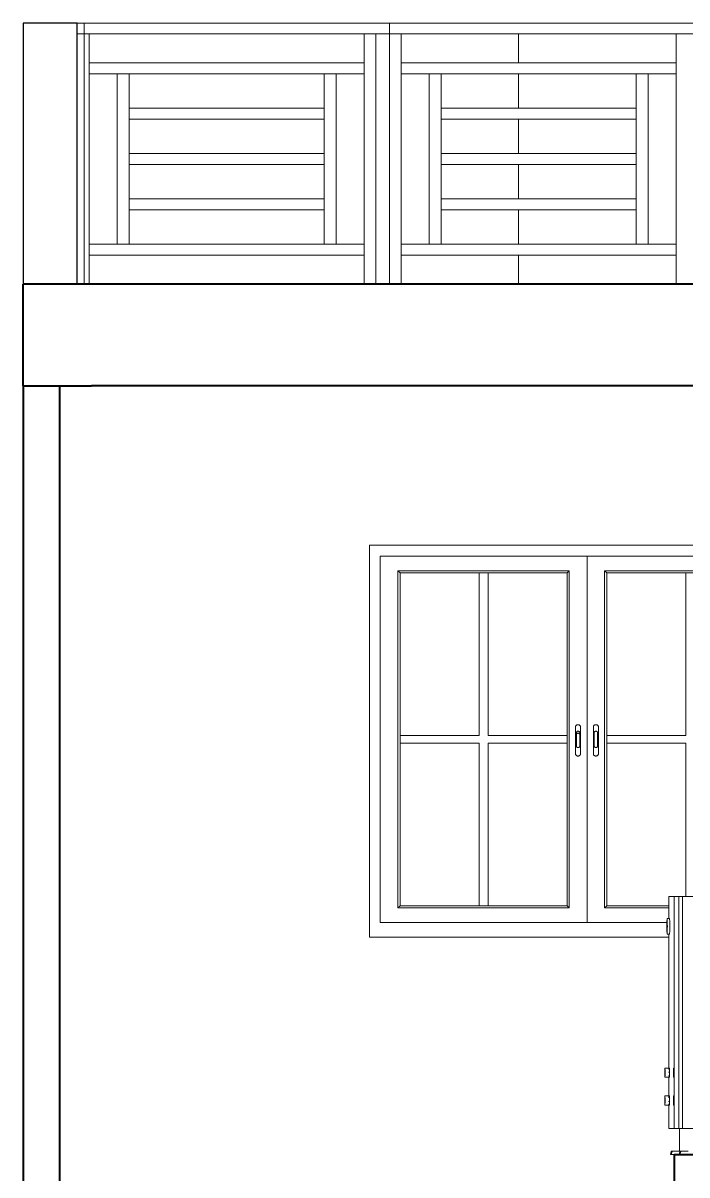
# Model space of a CAD drawing. Header units: inches. Extents: x 135267 to 147066, y -21506 to -19082.
# Drawn here: x 144504.4 to 144595.9, y -20381.4 to -20222.6 of the extents above; entities that cross this region are included whole.
import ezdxf

# ---------------------------------------------------------------- set-up
doc = ezdxf.new("R2010")
doc.units = ezdxf.units.IN
doc.header["$LTSCALE"] = 0.5
doc.header["$MEASUREMENT"] = 0
for name, color, linetype, lineweight in [('PARAPET', 50, 'Continuous', 13), ('wall', 1, 'Continuous', 40), ('wall light', 6, 'Continuous', 25), ('window', 4, 'Continuous', 13)]:
    doc.layers.add(name, color=color, linetype=linetype, lineweight=lineweight)

msp = doc.modelspace()

# ---------------------------------------------------------------- linework, layer by layer
at = {"layer": 'PARAPET'}
for p, q in [((144512.81, -20222.61), (144511.86, -20222.61)), ((144554.88, -20222.61), (144512.81, -20222.61)), ((144512.81, -20258.61), (144512.81, -20222.61)), ((144554.88, -20258.61), (144554.88, -20222.61)), ((144640.92, -20222.61), (144554.88, -20222.61)), ((144511.86, -20224.11), (144513.5, -20224.11)), ((144513.5, -20224.11), (144551.39, -20224.11)), ((144513.5, -20258.61), (144513.5, -20224.11)), ((144554.88, -20224.11), (144551.39, -20224.11)), ((144551.39, -20258.61), (144551.39, -20224.11)), ((144553.03, -20258.61), (144553.03, -20224.11)), ((144556.52, -20224.11), (144554.88, -20224.11)), ((144556.52, -20258.61), (144556.52, -20224.11)), ((144556.52, -20224.11), (144572.68, -20224.11)), ((144572.68, -20228.11), (144572.68, -20224.11)), ((144572.68, -20224.11), (144597.9, -20224.11)), ((144594.41, -20258.61), (144594.41, -20224.11)), ((144551.39, -20228.11), (144513.5, -20228.11)), ((144594.41, -20228.11), (144556.52, -20228.11)), ((144513.5, -20229.61), (144547.54, -20229.61)), ((144517.35, -20253.11), (144517.35, -20229.61)), ((144518.99, -20253.11), (144518.99, -20229.61)), ((144545.9, -20253.11), (144545.9, -20229.61)), ((144547.54, -20253.11), (144547.54, -20229.61)), ((144547.54, -20229.61), (144551.39, -20229.61)), ((144556.52, -20229.61), (144590.56, -20229.61)), ((144560.37, -20253.11), (144560.37, -20229.61)), ((144562.01, -20253.11), (144562.01, -20229.61)), ((144572.68, -20234.36), (144572.68, -20229.61)), ((144588.92, -20253.11), (144588.92, -20229.61)), ((144590.56, -20253.11), (144590.56, -20229.61)), ((144590.56, -20229.61), (144594.41, -20229.61)), ((144545.9, -20234.36), (144518.99, -20234.36)), ((144588.92, -20234.36), (144562.01, -20234.36)), ((144518.99, -20235.86), (144545.9, -20235.86)), ((144562.01, -20235.86), (144588.92, -20235.86)), ((144572.68, -20240.61), (144572.68, -20235.86)), ((144545.9, -20240.61), (144518.99, -20240.61)), ((144588.92, -20240.61), (144562.01, -20240.61)), ((144518.99, -20242.11), (144545.9, -20242.11)), ((144562.01, -20242.11), (144588.92, -20242.11)), ((144572.68, -20246.86), (144572.68, -20242.11)), ((144545.9, -20246.86), (144518.99, -20246.86)), ((144588.92, -20246.86), (144562.01, -20246.86)), ((144518.99, -20248.36), (144545.9, -20248.36)), ((144562.01, -20248.36), (144588.92, -20248.36)), ((144572.68, -20253.11), (144572.68, -20248.36)), ((144547.54, -20253.11), (144513.5, -20253.11)), ((144551.39, -20253.11), (144547.54, -20253.11)), ((144590.56, -20253.11), (144556.52, -20253.11)), ((144594.41, -20253.11), (144590.56, -20253.11)), ((144513.5, -20254.61), (144551.39, -20254.61)), ((144556.52, -20254.61), (144594.41, -20254.61)), ((144572.68, -20258.61), (144572.68, -20254.61))]:
    msp.add_line(p, q, dxfattribs=at)
at = {"layer": 'wall'}
for p, q in [((144504.38, -20272.61), (144504.38, -20258.61)), ((144504.38, -20272.61), (144510.43, -20272.61)), ((144504.38, -20272.61), (144504.38, -20512.61)), ((144509.44, -20498.61), (144509.44, -20272.61)), ((144510.43, -20272.61), (144513.8, -20272.61)), ((144678.94, -20272.61), (144513.8, -20272.61)), ((144594.16, -20378.61), (144594.16, -20392.61)), ((144594.16, -20378.61), (144678.94, -20378.61))]:
    msp.add_line(p, q, dxfattribs=at)
msp.add_lwpolyline([(144713.3, -20263.61), (144713.3, -20258.61), (144512.81, -20258.61), (144511.86, -20258.61), (144507.75, -20258.61), (144504.38, -20258.61)], dxfattribs=at)
at = {"layer": 'wall light'}
for p, q in [((144504.38, -20222.61), (144504.38, -20258.61)), ((144511.86, -20222.61), (144504.38, -20222.61)), ((144511.86, -20258.61), (144511.86, -20222.61))]:
    msp.add_line(p, q, dxfattribs=at)
at = {"layer": 'window'}
for p, q in [((144552.13, -20348.61), (144552.13, -20294.61)), ((144552.13, -20294.61), (144648.13, -20294.61)), ((144553.63, -20346.61), (144553.63, -20296.11)), ((144553.63, -20296.11), (144610.63, -20296.11)), ((144582.13, -20296.11), (144582.13, -20346.61)), ((144579.69, -20298.13), (144556.06, -20298.13)), ((144556.06, -20298.13), (144556.06, -20344.59)), ((144556.36, -20298.39), (144556.06, -20298.13)), ((144556.36, -20298.39), (144556.36, -20344.33)), ((144556.36, -20298.39), (144579.39, -20298.39)), ((144567.27, -20298.39), (144567.27, -20320.85)), ((144568.49, -20298.39), (144568.49, -20320.85)), ((144579.39, -20298.39), (144579.69, -20298.13)), ((144579.39, -20344.33), (144579.39, -20298.39)), ((144579.69, -20344.59), (144579.69, -20298.13)), ((144584.56, -20344.59), (144584.56, -20298.13)), ((144584.56, -20298.13), (144608.19, -20298.13)), ((144584.86, -20298.39), (144584.56, -20298.13)), ((144584.86, -20344.33), (144584.86, -20298.39)), ((144607.89, -20298.39), (144584.86, -20298.39)), ((144595.77, -20298.39), (144595.77, -20320.85)), ((144580.58, -20319.52), (144580.56, -20319.56)), ((144580.56, -20319.56), (144580.56, -20319.6)), ((144580.56, -20319.6), (144580.56, -20323.41)), ((144580.6, -20319.48), (144580.58, -20319.52)), ((144580.62, -20319.45), (144580.6, -20319.48)), ((144580.66, -20319.42), (144580.62, -20319.45)), ((144580.7, -20319.4), (144580.66, -20319.42)), ((144580.67, -20320.38), (144580.68, -20320.35)), ((144580.67, -20320.41), (144580.67, -20320.38)), ((144580.67, -20320.68), (144580.67, -20320.41)), ((144580.67, -20320.66), (144580.68, -20320.63)), ((144580.67, -20320.68), (144580.67, -20320.66)), ((144580.67, -20322.33), (144580.67, -20320.68)), ((144580.68, -20320.35), (144580.69, -20320.33)), ((144580.68, -20320.63), (144580.69, -20320.61)), ((144580.69, -20320.33), (144580.71, -20320.31)), ((144580.69, -20320.61), (144580.71, -20320.59)), ((144580.74, -20319.38), (144580.7, -20319.4)), ((144580.71, -20320.31), (144580.73, -20320.29)), ((144580.71, -20320.59), (144580.73, -20320.57)), ((144580.73, -20320.29), (144580.76, -20320.27)), ((144580.73, -20320.57), (144580.76, -20320.55)), ((144580.79, -20319.36), (144580.74, -20319.38)), ((144580.76, -20320.27), (144580.79, -20320.26)), ((144580.76, -20320.55), (144580.79, -20320.54)), ((144580.84, -20319.35), (144580.79, -20319.36)), ((144580.79, -20320.26), (144580.82, -20320.25)), ((144580.79, -20320.54), (144580.82, -20320.53)), ((144580.82, -20320.25), (144580.86, -20320.24)), ((144580.82, -20320.53), (144580.86, -20320.52)), ((144580.89, -20319.35), (144580.84, -20319.35)), ((144580.86, -20320.24), (144580.89, -20320.24)), ((144580.86, -20320.52), (144580.89, -20320.52)), ((144580.95, -20319.35), (144580.89, -20319.35)), ((144580.89, -20320.24), (144580.93, -20320.24)), ((144580.89, -20320.52), (144580.93, -20320.52)), ((144580.93, -20320.24), (144580.96, -20320.25)), ((144580.93, -20320.52), (144580.96, -20320.53)), ((144581, -20319.36), (144580.95, -20319.35)), ((144580.96, -20320.25), (144581, -20320.26)), ((144580.96, -20320.53), (144581, -20320.54)), ((144581.05, -20319.38), (144581, -20319.36)), ((144581, -20320.26), (144581.03, -20320.27)), ((144581, -20320.54), (144581.03, -20320.55)), ((144581.03, -20320.27), (144581.05, -20320.29)), ((144581.03, -20320.55), (144581.05, -20320.57)), ((144581.09, -20319.4), (144581.05, -20319.38)), ((144581.05, -20320.29), (144581.08, -20320.31)), ((144581.05, -20320.57), (144581.08, -20320.59)), ((144581.08, -20320.31), (144581.09, -20320.33)), ((144581.08, -20320.59), (144581.09, -20320.61)), ((144581.13, -20319.42), (144581.09, -20319.4)), ((144581.09, -20320.33), (144581.11, -20320.35)), ((144581.09, -20320.61), (144581.11, -20320.63)), ((144581.11, -20320.35), (144581.12, -20320.38)), ((144581.11, -20320.63), (144581.12, -20320.66)), ((144581.12, -20320.38), (144581.12, -20320.41)), ((144581.12, -20322.33), (144581.12, -20320.41)), ((144581.12, -20320.66), (144581.12, -20320.68)), ((144581.16, -20319.45), (144581.13, -20319.42)), ((144581.19, -20319.48), (144581.16, -20319.45)), ((144581.21, -20319.52), (144581.19, -20319.48)), ((144581.22, -20319.56), (144581.21, -20319.52)), ((144581.23, -20319.6), (144581.21, -20319.52)), ((144581.23, -20319.6), (144581.22, -20319.56)), ((144581.23, -20323.41), (144581.23, -20319.6)), ((144583.03, -20319.56), (144583.04, -20319.52)), ((144583.03, -20319.6), (144583.04, -20319.52)), ((144583.03, -20319.6), (144583.03, -20319.56)), ((144583.03, -20323.41), (144583.03, -20319.6)), ((144583.04, -20319.52), (144583.06, -20319.48)), ((144583.06, -20319.48), (144583.09, -20319.45)), ((144583.12, -20319.42), (144583.09, -20319.45)), ((144583.16, -20319.4), (144583.12, -20319.42)), ((144583.15, -20320.35), (144583.14, -20320.38)), ((144583.14, -20320.38), (144583.14, -20320.41)), ((144583.14, -20320.41), (144583.14, -20322.33)), ((144583.16, -20320.33), (144583.15, -20320.35)), ((144583.16, -20319.4), (144583.21, -20319.38)), ((144583.18, -20320.31), (144583.16, -20320.33)), ((144583.2, -20320.29), (144583.18, -20320.31)), ((144583.23, -20320.27), (144583.2, -20320.29)), ((144583.26, -20319.36), (144583.21, -20319.38)), ((144583.26, -20320.26), (144583.23, -20320.27)), ((144583.31, -20319.35), (144583.26, -20319.36)), ((144583.29, -20320.25), (144583.26, -20320.26)), ((144583.33, -20320.24), (144583.29, -20320.25)), ((144583.36, -20319.35), (144583.31, -20319.35)), ((144583.36, -20320.24), (144583.33, -20320.24)), ((144583.41, -20319.35), (144583.36, -20319.35)), ((144583.4, -20320.24), (144583.36, -20320.24)), ((144583.43, -20320.25), (144583.4, -20320.24)), ((144583.41, -20319.35), (144583.46, -20319.36)), ((144583.46, -20320.26), (144583.43, -20320.25)), ((144583.46, -20319.36), (144583.51, -20319.38)), ((144583.49, -20320.27), (144583.46, -20320.26)), ((144583.52, -20320.29), (144583.49, -20320.27)), ((144583.51, -20319.38), (144583.56, -20319.4)), ((144583.54, -20320.31), (144583.52, -20320.29)), ((144583.56, -20320.33), (144583.54, -20320.31)), ((144583.56, -20319.4), (144583.6, -20319.42)), ((144583.57, -20320.35), (144583.56, -20320.33)), ((144583.58, -20320.38), (144583.57, -20320.35)), ((144583.59, -20320.41), (144583.58, -20320.38)), ((144583.59, -20322.33), (144583.59, -20320.41)), ((144583.6, -20319.42), (144583.63, -20319.45)), ((144583.66, -20319.48), (144583.63, -20319.45)), ((144583.68, -20319.52), (144583.66, -20319.48)), ((144583.69, -20319.56), (144583.68, -20319.52)), ((144583.69, -20319.56), (144583.7, -20319.6)), ((144583.7, -20319.6), (144583.7, -20323.41)), ((144567.27, -20320.85), (144556.36, -20320.85)), ((144567.27, -20321.87), (144556.36, -20321.87)), ((144567.27, -20321.87), (144567.27, -20344.33)), ((144579.39, -20320.85), (144568.49, -20320.85)), ((144568.49, -20321.87), (144568.49, -20344.33)), ((144579.39, -20321.87), (144568.49, -20321.87)), ((144580.67, -20322.33), (144580.67, -20322.35)), ((144581.12, -20322.35), (144581.12, -20322.33)), ((144583.14, -20322.35), (144583.14, -20322.33)), ((144583.59, -20322.33), (144583.58, -20322.35)), ((144584.86, -20320.85), (144595.77, -20320.85)), ((144584.86, -20321.87), (144595.77, -20321.87)), ((144595.77, -20321.87), (144595.77, -20343.02)), ((144580.56, -20323.45), (144580.56, -20323.41)), ((144580.56, -20323.41), (144580.58, -20323.49)), ((144580.56, -20323.45), (144580.58, -20323.49)), ((144580.58, -20323.49), (144580.6, -20323.53)), ((144580.6, -20323.53), (144580.62, -20323.56)), ((144580.62, -20323.56), (144580.66, -20323.59)), ((144580.66, -20323.59), (144580.7, -20323.61)), ((144580.67, -20322.35), (144580.68, -20322.38)), ((144580.68, -20322.38), (144580.69, -20322.4)), ((144580.69, -20322.4), (144580.71, -20322.42)), ((144580.7, -20323.61), (144580.74, -20323.63)), ((144580.71, -20322.42), (144580.73, -20322.44)), ((144580.73, -20322.44), (144580.76, -20322.46)), ((144580.74, -20323.63), (144580.79, -20323.65)), ((144580.76, -20322.46), (144580.79, -20322.47)), ((144580.79, -20322.47), (144580.82, -20322.48)), ((144580.79, -20323.65), (144580.84, -20323.66)), ((144580.82, -20322.48), (144580.86, -20322.49)), ((144580.84, -20323.66), (144580.89, -20323.66)), ((144580.86, -20322.49), (144580.89, -20322.49)), ((144580.89, -20322.49), (144580.93, -20322.49)), ((144580.89, -20323.66), (144580.95, -20323.66)), ((144580.93, -20322.49), (144580.96, -20322.48)), ((144580.95, -20323.66), (144581, -20323.65)), ((144580.96, -20322.48), (144581, -20322.47)), ((144581, -20322.47), (144581.03, -20322.46)), ((144581, -20323.65), (144581.05, -20323.63)), ((144581.03, -20322.46), (144581.05, -20322.44)), ((144581.05, -20322.44), (144581.08, -20322.42)), ((144581.05, -20323.63), (144581.09, -20323.61)), ((144581.08, -20322.42), (144581.09, -20322.4)), ((144581.09, -20322.4), (144581.11, -20322.38)), ((144581.09, -20323.61), (144581.13, -20323.59)), ((144581.11, -20322.38), (144581.12, -20322.35)), ((144581.13, -20323.59), (144581.16, -20323.56)), ((144581.16, -20323.56), (144581.19, -20323.53)), ((144581.19, -20323.53), (144581.21, -20323.49)), ((144581.21, -20323.49), (144581.22, -20323.45)), ((144581.22, -20323.45), (144581.23, -20323.41)), ((144583.03, -20323.45), (144583.03, -20323.41)), ((144583.04, -20323.49), (144583.03, -20323.45)), ((144583.04, -20323.49), (144583.06, -20323.53)), ((144583.06, -20323.53), (144583.09, -20323.56)), ((144583.09, -20323.56), (144583.12, -20323.59)), ((144583.16, -20323.61), (144583.12, -20323.59)), ((144583.15, -20322.38), (144583.14, -20322.35)), ((144583.16, -20322.4), (144583.15, -20322.38)), ((144583.18, -20322.42), (144583.16, -20322.4)), ((144583.21, -20323.63), (144583.16, -20323.61)), ((144583.2, -20322.44), (144583.18, -20322.42)), ((144583.23, -20322.46), (144583.2, -20322.44)), ((144583.21, -20323.63), (144583.26, -20323.65)), ((144583.26, -20322.47), (144583.23, -20322.46)), ((144583.29, -20322.48), (144583.26, -20322.47)), ((144583.31, -20323.66), (144583.26, -20323.65)), ((144583.33, -20322.49), (144583.29, -20322.48)), ((144583.36, -20323.66), (144583.31, -20323.66)), ((144583.36, -20322.49), (144583.33, -20322.49)), ((144583.4, -20322.49), (144583.36, -20322.49)), ((144583.36, -20323.66), (144583.41, -20323.66)), ((144583.43, -20322.48), (144583.4, -20322.49)), ((144583.41, -20323.66), (144583.46, -20323.65)), ((144583.46, -20322.47), (144583.43, -20322.48)), ((144583.49, -20322.46), (144583.46, -20322.47)), ((144583.51, -20323.63), (144583.46, -20323.65)), ((144583.52, -20322.44), (144583.49, -20322.46)), ((144583.56, -20323.61), (144583.51, -20323.63)), ((144583.54, -20322.42), (144583.52, -20322.44)), ((144583.56, -20322.4), (144583.54, -20322.42)), ((144583.57, -20322.38), (144583.56, -20322.4)), ((144583.56, -20323.61), (144583.6, -20323.59)), ((144583.58, -20322.35), (144583.57, -20322.38)), ((144583.6, -20323.59), (144583.63, -20323.56)), ((144583.63, -20323.56), (144583.66, -20323.53)), ((144583.68, -20323.49), (144583.66, -20323.53)), ((144583.7, -20323.41), (144583.68, -20323.49)), ((144583.69, -20323.45), (144583.68, -20323.49)), ((144583.69, -20323.45), (144583.7, -20323.41)), ((144556.36, -20344.33), (144556.06, -20344.59)), ((144556.36, -20344.33), (144579.39, -20344.33)), ((144579.69, -20344.59), (144579.39, -20344.33)), ((144584.56, -20344.59), (144584.86, -20344.33)), ((144593.41, -20344.33), (144584.86, -20344.33)), ((144593.41, -20343.02), (144594.16, -20343.02)), ((144593.41, -20346.09), (144593.41, -20343.02)), ((144594.16, -20375.03), (144594.16, -20343.02)), ((144594.16, -20343.02), (144594.79, -20343.02)), ((144594.79, -20343.02), (144594.79, -20375.03)), ((144595.31, -20343.02), (144594.79, -20343.02)), ((144595.31, -20343.02), (144595.31, -20375.03)), ((144595.31, -20343.02), (144636.31, -20343.02)), ((144556.06, -20344.59), (144579.69, -20344.59)), ((144593.41, -20344.59), (144584.56, -20344.59)), ((144593.16, -20346.2), (144593.17, -20346.09)), ((144593.17, -20346.09), (144593.17, -20346.05)), ((144593.17, -20346.05), (144593.18, -20346.09)), ((144593.51, -20346.05), (144593.17, -20346.05)), ((144593.18, -20346.09), (144593.19, -20346.2)), ((144593.51, -20346.05), (144593.5, -20346.09)), ((144593.52, -20346.09), (144593.51, -20346.05)), ((144593.52, -20346.2), (144593.52, -20346.09)), ((144593.15, -20346.61), (144553.63, -20346.61)), ((144593.14, -20346.86), (144593.15, -20346.61)), ((144593.14, -20346.86), (144593.14, -20347.14)), ((144593.14, -20347.42), (144593.14, -20347.14)), ((144593.15, -20347.68), (144593.14, -20347.42)), ((144593.15, -20346.37), (144593.16, -20346.2)), ((144593.15, -20346.6), (144593.15, -20346.37)), ((144593.15, -20346.61), (144593.15, -20346.6)), ((144593.15, -20347.91), (144593.15, -20347.68)), ((144593.19, -20346.2), (144593.2, -20346.37)), ((144593.2, -20346.37), (144593.2, -20346.6)), ((144593.2, -20346.6), (144593.2, -20346.86)), ((144593.2, -20346.86), (144593.21, -20347.14)), ((144593.21, -20347.14), (144593.2, -20347.42)), ((144593.2, -20347.42), (144593.2, -20347.68)), ((144593.2, -20347.68), (144593.2, -20347.91)), ((144593.53, -20346.37), (144593.52, -20346.2)), ((144593.53, -20346.6), (144593.53, -20346.37)), ((144593.54, -20346.86), (144593.53, -20346.6)), ((144593.53, -20347.68), (144593.54, -20347.42)), ((144593.53, -20347.91), (144593.53, -20347.68)), ((144593.54, -20347.14), (144593.54, -20346.86)), ((144593.54, -20347.42), (144593.54, -20347.14)), ((144552.13, -20348.61), (144593.41, -20348.61)), ((144593.15, -20347.91), (144593.16, -20348.08)), ((144593.16, -20348.08), (144593.17, -20348.19)), ((144593.17, -20348.22), (144593.18, -20348.19)), ((144593.17, -20348.19), (144593.17, -20348.22)), ((144593.51, -20348.22), (144593.17, -20348.22)), ((144593.18, -20348.19), (144593.19, -20348.08)), ((144593.19, -20348.08), (144593.2, -20347.91)), ((144593.41, -20366.74), (144593.41, -20348.19)), ((144593.51, -20348.22), (144593.5, -20348.19)), ((144593.52, -20348.19), (144593.51, -20348.22)), ((144593.52, -20348.08), (144593.53, -20347.91)), ((144593.52, -20348.19), (144593.52, -20348.08)), ((144592.86, -20366.74), (144592.87, -20366.7)), ((144592.86, -20366.79), (144592.86, -20366.74)), ((144592.86, -20366.79), (144592.86, -20366.86)), ((144592.87, -20366.67), (144592.87, -20366.68)), ((144592.87, -20366.67), (144592.87, -20366.68)), ((144593.5, -20366.67), (144592.87, -20366.67)), ((144592.88, -20366.7), (144592.87, -20366.68)), ((144592.87, -20366.68), (144592.87, -20366.7)), ((144592.88, -20366.74), (144592.88, -20366.7)), ((144592.88, -20366.74), (144592.88, -20366.79)), ((144592.88, -20366.79), (144592.88, -20366.86)), ((144593.41, -20366.86), (144593.41, -20366.79)), ((144593.5, -20366.7), (144593.49, -20366.74)), ((144593.49, -20366.86), (144593.49, -20366.79)), ((144593.5, -20366.68), (144593.5, -20366.67)), ((144593.5, -20366.68), (144593.5, -20366.67)), ((144593.5, -20366.68), (144593.51, -20366.7)), ((144593.5, -20366.7), (144593.5, -20366.68)), ((144593.51, -20366.7), (144593.51, -20366.74)), ((144593.51, -20366.74), (144593.51, -20366.79)), ((144593.51, -20366.86), (144593.51, -20366.79)), ((144594.06, -20366.79), (144594.07, -20366.74)), ((144594.06, -20366.79), (144594.06, -20366.86)), ((144594.08, -20366.67), (144594.07, -20366.68)), ((144594.07, -20366.68), (144594.07, -20366.7)), ((144594.07, -20366.74), (144594.07, -20366.7)), ((144594.08, -20366.67), (144594.08, -20366.68)), ((144594.16, -20366.67), (144594.08, -20366.67)), ((144594.08, -20366.7), (144594.08, -20366.68)), ((144594.08, -20366.74), (144594.08, -20366.7)), ((144594.08, -20366.74), (144594.09, -20366.79)), ((144594.09, -20366.79), (144594.09, -20366.86)), ((144592.85, -20367.11), (144592.86, -20367.02)), ((144592.85, -20367.21), (144592.85, -20367.11)), ((144592.85, -20367.21), (144592.85, -20367.31)), ((144592.85, -20367.41), (144592.85, -20367.31)), ((144592.85, -20367.51), (144592.85, -20367.41)), ((144592.86, -20367.6), (144592.85, -20367.51)), ((144592.86, -20366.93), (144592.86, -20366.86)), ((144592.86, -20366.93), (144592.86, -20367.02)), ((144592.86, -20367.69), (144592.86, -20367.6)), ((144592.86, -20367.76), (144592.86, -20367.69)), ((144592.86, -20367.76), (144592.86, -20367.83)), ((144592.86, -20367.88), (144592.86, -20367.83)), ((144592.86, -20367.88), (144592.87, -20367.92)), ((144592.87, -20367.94), (144592.87, -20367.92)), ((144592.87, -20367.94), (144592.88, -20367.92)), ((144592.87, -20367.94), (144592.87, -20367.95)), ((144592.87, -20367.94), (144592.87, -20367.95)), ((144592.87, -20367.95), (144593.5, -20367.95)), ((144592.88, -20366.86), (144592.89, -20366.93)), ((144592.89, -20367.69), (144592.88, -20367.76)), ((144592.88, -20367.83), (144592.88, -20367.76)), ((144592.88, -20367.88), (144592.88, -20367.83)), ((144592.88, -20367.88), (144592.88, -20367.92)), ((144592.89, -20367.02), (144592.89, -20366.93)), ((144592.89, -20367.02), (144592.89, -20367.11)), ((144592.89, -20367.21), (144592.89, -20367.11)), ((144592.89, -20367.21), (144592.89, -20367.31)), ((144592.89, -20367.31), (144592.89, -20367.41)), ((144592.89, -20367.51), (144592.89, -20367.41)), ((144592.89, -20367.51), (144592.89, -20367.6)), ((144592.89, -20367.6), (144592.89, -20367.69)), ((144593.41, -20367.31), (144593.41, -20367.21)), ((144593.41, -20367.76), (144593.41, -20367.69)), ((144593.41, -20367.88), (144593.41, -20367.83)), ((144593.41, -20370.54), (144593.41, -20367.92)), ((144593.48, -20367.31), (144593.48, -20367.21)), ((144593.49, -20367.22), (144593.49, -20367.21)), ((144593.49, -20367.26), (144593.49, -20367.22)), ((144593.49, -20367.26), (144593.49, -20367.31)), ((144593.49, -20367.69), (144593.49, -20367.76)), ((144593.49, -20367.88), (144593.49, -20367.83)), ((144593.5, -20367.94), (144593.5, -20367.92)), ((144593.51, -20367.92), (144593.5, -20367.94)), ((144593.5, -20367.95), (144593.5, -20367.94)), ((144593.5, -20367.95), (144593.5, -20367.94)), ((144593.52, -20366.93), (144593.51, -20366.86)), ((144593.51, -20367.21), (144593.51, -20367.22)), ((144593.51, -20367.26), (144593.51, -20367.22)), ((144593.51, -20367.26), (144593.51, -20367.31)), ((144593.51, -20367.76), (144593.52, -20367.69)), ((144593.51, -20367.83), (144593.51, -20367.76)), ((144593.51, -20367.83), (144593.51, -20367.88)), ((144593.51, -20367.92), (144593.51, -20367.88)), ((144593.52, -20366.93), (144593.52, -20367.02)), ((144593.52, -20367.11), (144593.52, -20367.02)), ((144593.52, -20367.11), (144593.52, -20367.21)), ((144593.52, -20367.31), (144593.52, -20367.21)), ((144593.52, -20367.41), (144593.52, -20367.31)), ((144593.52, -20367.51), (144593.52, -20367.41)), ((144593.52, -20367.6), (144593.52, -20367.51)), ((144593.52, -20367.69), (144593.52, -20367.6)), ((144594.06, -20366.93), (144594.06, -20366.86)), ((144594.06, -20366.93), (144594.06, -20367.02)), ((144594.06, -20367.11), (144594.06, -20367.02)), ((144594.06, -20367.21), (144594.06, -20367.11)), ((144594.06, -20367.21), (144594.06, -20367.31)), ((144594.06, -20367.41), (144594.06, -20367.31)), ((144594.06, -20367.51), (144594.06, -20367.41)), ((144594.06, -20367.6), (144594.06, -20367.51)), ((144594.06, -20367.69), (144594.06, -20367.6)), ((144594.06, -20367.76), (144594.06, -20367.69)), ((144594.06, -20367.76), (144594.06, -20367.83)), ((144594.07, -20367.88), (144594.06, -20367.83)), ((144594.07, -20367.88), (144594.07, -20367.92)), ((144594.07, -20367.94), (144594.07, -20367.92)), ((144594.07, -20367.94), (144594.08, -20367.95)), ((144594.08, -20367.88), (144594.09, -20367.83)), ((144594.08, -20367.88), (144594.08, -20367.92)), ((144594.08, -20367.94), (144594.08, -20367.92)), ((144594.08, -20367.94), (144594.08, -20367.95)), ((144594.08, -20367.95), (144594.16, -20367.95)), ((144594.09, -20366.86), (144594.09, -20366.93)), ((144594.09, -20367.02), (144594.09, -20366.93)), ((144594.09, -20367.02), (144594.09, -20367.11)), ((144594.09, -20367.21), (144594.09, -20367.11)), ((144594.09, -20367.21), (144594.09, -20367.31)), ((144594.09, -20367.31), (144594.09, -20367.41)), ((144594.09, -20367.51), (144594.09, -20367.41)), ((144594.09, -20367.51), (144594.09, -20367.6)), ((144594.09, -20367.6), (144594.09, -20367.69)), ((144594.09, -20367.69), (144594.09, -20367.76)), ((144594.09, -20367.83), (144594.09, -20367.76)), ((144592.86, -20370.86), (144592.85, -20370.95)), ((144592.85, -20370.95), (144592.85, -20371.05)), ((144592.85, -20371.15), (144592.85, -20371.05)), ((144592.85, -20371.15), (144592.85, -20371.25)), ((144592.85, -20371.25), (144592.85, -20371.35)), ((144592.85, -20371.35), (144592.86, -20371.44)), ((144592.86, -20370.58), (144592.87, -20370.54)), ((144592.86, -20370.58), (144592.86, -20370.63)), ((144592.86, -20370.7), (144592.86, -20370.63)), ((144592.86, -20370.7), (144592.86, -20370.77)), ((144592.86, -20370.86), (144592.86, -20370.77)), ((144592.86, -20371.44), (144592.86, -20371.53)), ((144592.86, -20371.53), (144592.86, -20371.6)), ((144592.87, -20370.52), (144592.87, -20370.51)), ((144592.87, -20370.52), (144592.87, -20370.51)), ((144592.87, -20370.51), (144593.5, -20370.51)), ((144592.87, -20370.54), (144592.87, -20370.52)), ((144592.87, -20370.52), (144592.88, -20370.54)), ((144592.88, -20370.54), (144592.88, -20370.58)), ((144592.88, -20370.63), (144592.88, -20370.58)), ((144592.88, -20370.63), (144592.88, -20370.7)), ((144592.89, -20370.77), (144592.88, -20370.7)), ((144592.88, -20371.6), (144592.89, -20371.53)), ((144592.89, -20370.77), (144592.89, -20370.86)), ((144592.89, -20370.95), (144592.89, -20370.86)), ((144592.89, -20370.95), (144592.89, -20371.05)), ((144592.89, -20371.15), (144592.89, -20371.05)), ((144592.89, -20371.25), (144592.89, -20371.15)), ((144592.89, -20371.25), (144592.89, -20371.35)), ((144592.89, -20371.44), (144592.89, -20371.35)), ((144592.89, -20371.53), (144592.89, -20371.44)), ((144593.41, -20370.63), (144593.41, -20370.58)), ((144593.41, -20370.77), (144593.41, -20370.7)), ((144593.41, -20371.35), (144593.41, -20371.25)), ((144593.48, -20371.35), (144593.48, -20371.25)), ((144593.49, -20370.63), (144593.49, -20370.58)), ((144593.49, -20370.77), (144593.49, -20370.7)), ((144593.49, -20371.29), (144593.49, -20371.25)), ((144593.49, -20371.29), (144593.49, -20371.33)), ((144593.49, -20371.33), (144593.5, -20371.35)), ((144593.5, -20370.51), (144593.5, -20370.52)), ((144593.5, -20370.51), (144593.5, -20370.52)), ((144593.5, -20370.52), (144593.5, -20370.54)), ((144593.51, -20370.54), (144593.5, -20370.52)), ((144593.51, -20370.58), (144593.51, -20370.54)), ((144593.51, -20370.63), (144593.51, -20370.58)), ((144593.51, -20370.7), (144593.51, -20370.63)), ((144593.51, -20370.7), (144593.52, -20370.77)), ((144593.51, -20371.25), (144593.51, -20371.29)), ((144593.51, -20371.33), (144593.51, -20371.29)), ((144593.51, -20371.35), (144593.51, -20371.33)), ((144593.51, -20371.6), (144593.52, -20371.53)), ((144593.52, -20370.86), (144593.52, -20370.77)), ((144593.52, -20370.86), (144593.52, -20370.95)), ((144593.52, -20371.05), (144593.52, -20370.95)), ((144593.52, -20371.05), (144593.52, -20371.15)), ((144593.52, -20371.25), (144593.52, -20371.15)), ((144593.52, -20371.35), (144593.52, -20371.25)), ((144593.52, -20371.44), (144593.52, -20371.35)), ((144593.52, -20371.53), (144593.52, -20371.44)), ((144594.07, -20370.58), (144594.06, -20370.63)), ((144594.06, -20370.7), (144594.06, -20370.63)), ((144594.06, -20370.7), (144594.06, -20370.77)), ((144594.06, -20370.86), (144594.06, -20370.77)), ((144594.06, -20370.86), (144594.06, -20370.95)), ((144594.06, -20370.95), (144594.06, -20371.05)), ((144594.06, -20371.15), (144594.06, -20371.05)), ((144594.06, -20371.15), (144594.06, -20371.25)), ((144594.06, -20371.25), (144594.06, -20371.35)), ((144594.06, -20371.35), (144594.06, -20371.44)), ((144594.06, -20371.44), (144594.06, -20371.53)), ((144594.06, -20371.53), (144594.06, -20371.6)), ((144594.07, -20370.52), (144594.08, -20370.51)), ((144594.07, -20370.54), (144594.07, -20370.52)), ((144594.07, -20370.58), (144594.07, -20370.54)), ((144594.08, -20370.52), (144594.08, -20370.51)), ((144594.08, -20370.51), (144594.16, -20370.51)), ((144594.08, -20370.52), (144594.08, -20370.54)), ((144594.08, -20370.54), (144594.08, -20370.58)), ((144594.09, -20370.63), (144594.08, -20370.58)), ((144594.09, -20370.63), (144594.09, -20370.7)), ((144594.09, -20370.77), (144594.09, -20370.7)), ((144594.09, -20370.77), (144594.09, -20370.86)), ((144594.09, -20370.95), (144594.09, -20370.86)), ((144594.09, -20370.95), (144594.09, -20371.05)), ((144594.09, -20371.15), (144594.09, -20371.05)), ((144594.09, -20371.25), (144594.09, -20371.15)), ((144594.09, -20371.25), (144594.09, -20371.35)), ((144594.09, -20371.44), (144594.09, -20371.35)), ((144594.09, -20371.53), (144594.09, -20371.44)), ((144594.09, -20371.6), (144594.09, -20371.53)), ((144592.86, -20371.67), (144592.86, -20371.6)), ((144592.86, -20371.67), (144592.86, -20371.72)), ((144592.87, -20371.76), (144592.86, -20371.72)), ((144592.88, -20371.76), (144592.87, -20371.78)), ((144592.87, -20371.76), (144592.87, -20371.78)), ((144592.87, -20371.79), (144592.87, -20371.78)), ((144592.87, -20371.79), (144592.87, -20371.78)), ((144593.5, -20371.79), (144592.87, -20371.79)), ((144592.88, -20371.6), (144592.88, -20371.67)), ((144592.88, -20371.67), (144592.88, -20371.72)), ((144592.88, -20371.76), (144592.88, -20371.72)), ((144593.41, -20371.67), (144593.41, -20371.6)), ((144593.41, -20375.03), (144593.41, -20371.72)), ((144593.49, -20371.6), (144593.49, -20371.67)), ((144593.49, -20371.72), (144593.5, -20371.76)), ((144593.5, -20371.78), (144593.51, -20371.76)), ((144593.5, -20371.76), (144593.5, -20371.78)), ((144593.5, -20371.78), (144593.5, -20371.79)), ((144593.5, -20371.78), (144593.5, -20371.79)), ((144593.51, -20371.67), (144593.51, -20371.6)), ((144593.51, -20371.72), (144593.51, -20371.67)), ((144593.51, -20371.72), (144593.51, -20371.76)), ((144594.06, -20371.67), (144594.06, -20371.6)), ((144594.06, -20371.67), (144594.07, -20371.72)), ((144594.07, -20371.76), (144594.07, -20371.72)), ((144594.07, -20371.76), (144594.07, -20371.78)), ((144594.08, -20371.79), (144594.07, -20371.78)), ((144594.09, -20371.67), (144594.08, -20371.72)), ((144594.08, -20371.76), (144594.08, -20371.72)), ((144594.08, -20371.76), (144594.08, -20371.78)), ((144594.08, -20371.79), (144594.08, -20371.78)), ((144594.16, -20371.79), (144594.08, -20371.79)), ((144594.09, -20371.6), (144594.09, -20371.67)), ((144594.16, -20375.03), (144593.41, -20375.03)), ((144594.16, -20375.03), (144594.79, -20375.03)), ((144594.79, -20375.03), (144594.87, -20375.03)), ((144594.86, -20375.03), (144594.86, -20378.12)), ((144594.87, -20378.12), (144594.87, -20375.03)), ((144594.87, -20375.03), (144595.31, -20375.03)), ((144636.31, -20375.03), (144595.31, -20375.03)), ((144593.63, -20378.61), (144593.74, -20378.17)), ((144593.63, -20378.61), (144593.74, -20378.61)), ((144593.74, -20378.15), (144593.74, -20378.16)), ((144593.74, -20378.15), (144593.75, -20378.15)), ((144593.74, -20378.16), (144593.74, -20378.17)), ((144593.74, -20378.16), (144593.74, -20378.16)), ((144593.74, -20378.17), (144593.74, -20378.17)), ((144593.74, -20378.61), (144593.85, -20378.17)), ((144593.74, -20378.61), (144594.16, -20378.61)), ((144593.75, -20378.14), (144593.75, -20378.15)), ((144593.76, -20378.14), (144593.75, -20378.14)), ((144593.75, -20378.15), (144593.75, -20378.15)), ((144593.76, -20378.13), (144593.76, -20378.14)), ((144593.76, -20378.13), (144593.77, -20378.13)), ((144593.76, -20378.14), (144593.76, -20378.14)), ((144593.77, -20378.13), (144593.77, -20378.13)), ((144593.78, -20378.13), (144593.77, -20378.13)), ((144593.78, -20378.13), (144593.78, -20378.12)), ((144593.78, -20378.12), (144593.79, -20378.12)), ((144593.8, -20378.12), (144593.79, -20378.12)), ((144593.79, -20378.12), (144593.79, -20378.12)), ((144593.8, -20378.12), (144593.8, -20378.12)), ((144593.8, -20378.12), (144593.81, -20378.12)), ((144593.81, -20378.12), (144593.81, -20378.12)), ((144593.81, -20378.12), (144593.92, -20378.12)), ((144593.85, -20378.16), (144593.85, -20378.15)), ((144593.86, -20378.15), (144593.85, -20378.15)), ((144593.85, -20378.17), (144593.85, -20378.16)), ((144593.85, -20378.16), (144593.85, -20378.16)), ((144593.85, -20378.17), (144593.85, -20378.17)), ((144593.87, -20378.14), (144593.86, -20378.14)), ((144593.86, -20378.15), (144593.86, -20378.14)), ((144593.86, -20378.15), (144593.86, -20378.15)), ((144593.88, -20378.13), (144593.87, -20378.13)), ((144593.87, -20378.14), (144593.87, -20378.13)), ((144593.87, -20378.14), (144593.87, -20378.14)), ((144593.88, -20378.13), (144593.89, -20378.13)), ((144593.88, -20378.13), (144593.88, -20378.13)), ((144593.92, -20378.12), (144593.92, -20378.12)), ((144594.99, -20378.12), (144593.92, -20378.12)), ((144594.83, -20378.61), (144594.94, -20378.17)), ((144594.86, -20378.12), (144594.87, -20378.12)), ((144594.87, -20378.12), (144594.99, -20378.12)), ((144594.95, -20378.15), (144594.94, -20378.16)), ((144594.94, -20378.16), (144594.94, -20378.17)), ((144594.94, -20378.16), (144594.94, -20378.16)), ((144594.94, -20378.17), (144594.94, -20378.17)), ((144594.94, -20378.61), (144595.05, -20378.17)), ((144594.96, -20378.14), (144594.95, -20378.15)), ((144594.95, -20378.15), (144594.95, -20378.15)), ((144594.95, -20378.15), (144594.95, -20378.15)), ((144594.97, -20378.13), (144594.96, -20378.14)), ((144594.96, -20378.14), (144594.96, -20378.14)), ((144594.96, -20378.14), (144594.96, -20378.14)), ((144594.97, -20378.13), (144594.97, -20378.13)), ((144594.97, -20378.13), (144594.98, -20378.13)), ((144594.98, -20378.13), (144594.99, -20378.12)), ((144594.98, -20378.13), (144594.98, -20378.13)), ((144594.99, -20378.12), (144594.99, -20378.12)), ((144594.99, -20378.12), (144595, -20378.12)), ((144595.01, -20378.12), (144595, -20378.12)), ((144595, -20378.12), (144595, -20378.12)), ((144595.01, -20378.12), (144595.02, -20378.12)), ((144595.01, -20378.12), (144595.01, -20378.12)), ((144595.02, -20378.12), (144595.1, -20378.12)), ((144595.05, -20378.16), (144595.06, -20378.15)), ((144595.05, -20378.17), (144595.05, -20378.16)), ((144595.05, -20378.16), (144595.05, -20378.16)), ((144595.05, -20378.17), (144595.05, -20378.17)), ((144595.06, -20378.15), (144595.07, -20378.14)), ((144595.06, -20378.15), (144595.06, -20378.15)), ((144595.06, -20378.15), (144595.06, -20378.15)), ((144595.07, -20378.14), (144595.08, -20378.13)), ((144595.07, -20378.14), (144595.07, -20378.14)), ((144595.07, -20378.14), (144595.07, -20378.14)), ((144595.07, -20378.15), (144595.08, -20378.15)), ((144595.07, -20378.15), (144595.07, -20378.16)), ((144595.07, -20378.15), (144595.07, -20378.15)), ((144595.07, -20378.16), (144595.07, -20378.17)), ((144595.07, -20378.16), (144595.07, -20378.16)), ((144595.07, -20378.17), (144595.07, -20378.17)), ((144595.09, -20378.13), (144595.08, -20378.14)), ((144595.08, -20378.13), (144595.08, -20378.13)), ((144595.09, -20378.13), (144595.08, -20378.13)), ((144595.08, -20378.14), (144595.08, -20378.14)), ((144595.08, -20378.14), (144595.08, -20378.15)), ((144595.08, -20378.14), (144595.08, -20378.14)), ((144595.09, -20378.13), (144595.09, -20378.13)), ((144595.09, -20378.13), (144595.09, -20378.13)), ((144595.1, -20378.13), (144595.09, -20378.13)), ((144595.09, -20378.13), (144595.09, -20378.13)), ((144595.1, -20378.12), (144595.1, -20378.13)), ((144595.1, -20378.12), (144595.1, -20378.12)), ((144595.11, -20378.12), (144595.1, -20378.12)), ((144595.11, -20378.12), (144595.11, -20378.12)), ((144595.11, -20378.12), (144595.11, -20378.12)), ((144595.11, -20378.12), (144595.12, -20378.12)), ((144595.12, -20378.12), (144595.12, -20378.12)), ((144595.12, -20378.12), (144595.12, -20378.12)), ((144595.12, -20378.12), (144596.06, -20378.12))]:
    msp.add_line(p, q, dxfattribs=at)

doc.saveas('drawing.dxf')
